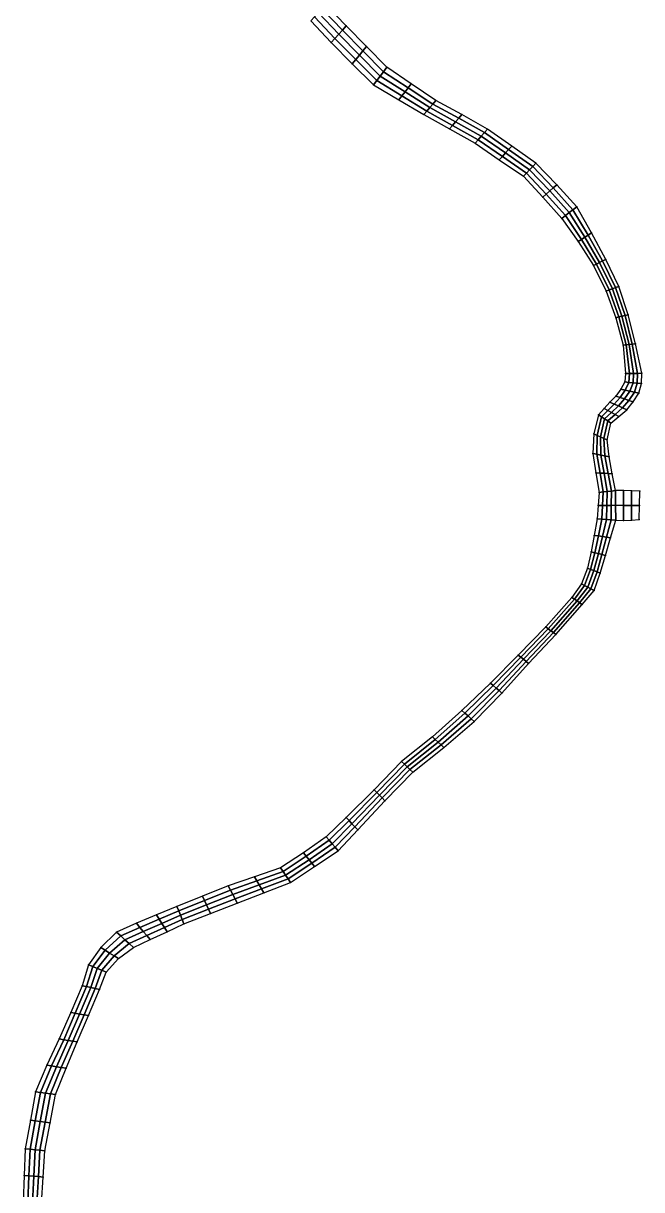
# Model space of a CAD drawing. Extents: x 380707 to 407438, y 6452841 to 6483357.
# Drawn here: x 405471 to 406490, y 6477642 to 6479563 of the extents above; entities that cross this region are included whole.
import ezdxf

# ---------------------------------------------------------------- set-up
doc = ezdxf.new("R2010")
doc.units = 0
for name, color, linetype in [('MESH_BOUND', 25, 'CONTINUOUS'), ('MESH_ELEMS', 18, 'CONTINUOUS'), ('MESH_NDSTRNGS', 17, 'CONTINUOUS'), ('MESH_NODES', 18, 'CONTINUOUS')]:
    doc.layers.add(name, color=color, linetype=linetype)

msp = doc.modelspace()

# ---------------------------------------------------------------- linework, layer by layer
at = {"layer": 'MESH_BOUND', "color": 25}
for points in [[(406002.77, 6479558.33, 1.081), (405969.443, 6479592.49, 0.534)], [(405944.133, 6479567.06, 1.004), (405977.754, 6479530.95, 0.797)], [(406036.26, 6479524.32, 1.366), (406002.77, 6479558.33, 1.081)], [(405977.754, 6479530.95, 0.797), (406012.587, 6479495.99, 0.831)], [(406069.771, 6479490.34, 1.136), (406036.26, 6479524.32, 1.366)], [(406012.587, 6479495.99, 0.831), (406047.578, 6479461.18, 0.877)], [(406109.949, 6479462.8, 1.789), (406069.771, 6479490.34, 1.136)], [(406150.214, 6479435.41, 1.553), (406109.949, 6479462.8, 1.789)], [(406047.578, 6479461.18, 0.877), (406089.187, 6479436.74, 0.816)], [(406089.187, 6479436.74, 0.816), (406130.796, 6479412.3, 1.175)], [(406193.095, 6479412.3, 0.69), (406150.214, 6479435.41, 1.553)], [(406130.796, 6479412.3, 1.175), (406172.923, 6479388.77, 1.462)], [(406235.58, 6479388.56, 0.957), (406193.095, 6479412.3, 0.69)], [(406172.923, 6479388.77, 1.462), (406215.03, 6479365.21, 1.45)], [(406275.357, 6479360.44, 0.562), (406235.58, 6479388.56, 0.957)], [(406215.03, 6479365.21, 1.45), (406254.857, 6479337.97, 1.44)], [(406315.134, 6479332.33, 0.956), (406275.357, 6479360.44, 0.562)], [(406254.857, 6479337.97, 1.44), (406294.684, 6479310.72, 0.876)], [(406349.611, 6479296.91, 0.594), (406315.134, 6479332.33, 0.956)], [(406294.684, 6479310.72, 0.876), (406326.709, 6479276.46, 1.769)], [(406382.528, 6479260.31, 0.741), (406349.611, 6479296.91, 0.594)], [(406326.709, 6479276.46, 1.769), (406357.836, 6479241.46, 1.938)], [(406407.094, 6479217.41, 0.638), (406382.528, 6479260.31, 0.741)], [(406357.836, 6479241.46, 1.938), (406385.117, 6479203.31, 1.45)], [(406430.348, 6479173.83, 0.577), (406407.094, 6479217.41, 0.638)], [(406385.117, 6479203.31, 1.45), (406410.014, 6479163.73, 0.605)], [(406410.014, 6479163.73, 0.605), (406430.822, 6479121.7, 1.008)], [(406451.791, 6479129.29, 1.949), (406430.348, 6479173.83, 0.577)], [(406430.822, 6479121.7, 1.008), (406447.261, 6479077.86, 0.952)], [(406467.054, 6479082.41, 1.913), (406451.791, 6479129.29, 1.949)], [(406479.286, 6479034.54, 1.478), (406467.054, 6479082.41, 1.913)], [(406447.261, 6479077.86, 0.952), (406458.863, 6479032.71, 1.292)], [(406458.863, 6479032.71, 1.292), (406463.079, 6478986, 0.903)], [(406489.6, 6478986.2, 1.384), (406479.286, 6479034.54, 1.478)], [(406463.079, 6478986, 0.903), (406461.8, 6478972.08, 0.609)], [(406489.284, 6478969.18, 1.765), (406489.6, 6478986.2, 1.384)], [(406461.8, 6478972.08, 0.609), (406455.059, 6478960.09, 0.781)], [(406485.123, 6478953.36, 1.168), (406489.284, 6478969.18, 1.765)], [(406446.925, 6478948.75, 0.69), (406437.383, 6478938.54, 0.733)], [(406455.059, 6478960.09, 0.781), (406446.925, 6478948.75, 0.69)], [(406475.645, 6478939.22, 1.355), (406485.123, 6478953.36, 1.168)], [(406427.841, 6478928.32, 0.349), (406418.3, 6478918.1, 0.404)], [(406437.383, 6478938.54, 0.733), (406427.841, 6478928.32, 0.349)], [(406451.882, 6478915.23, 1.989), (406464.872, 6478926.24, 1.728)], [(406464.872, 6478926.24, 1.728), (406475.645, 6478939.22, 1.355)], [(406418.3, 6478918.1, 0.404), (406410.954, 6478886.31, 0.207)], [(406438.891, 6478904.23, 2.268), (406451.882, 6478915.23, 1.989)], [(406410.954, 6478886.31, 0.207), (406408.934, 6478854.35, 0.945)], [(406432.973, 6478876.53, 1.159), (406438.891, 6478904.23, 2.268)], [(406435.828, 6478848.74, 0.983), (406432.973, 6478876.53, 1.159)], [(406408.934, 6478854.35, 0.945), (406414.24, 6478822.15, 1.379)], [(406441.131, 6478820.91, 1.286), (406435.828, 6478848.74, 0.983)], [(406414.24, 6478822.15, 1.379), (406419.546, 6478789.96, 0.776)], [(406446.434, 6478793.09, 1.432), (406441.131, 6478820.91, 1.286)], [(406419.546, 6478789.96, 0.776), (406418.004, 6478768.23, 1.044)], [(406459.736, 6478793.26, 2.396), (406446.434, 6478793.09, 1.432)], [(406473.021, 6478792.7, 2.505), (406459.736, 6478793.26, 2.396)], [(406486.3, 6478791.9, 2.616), (406473.021, 6478792.7, 2.505)], [(406485.95, 6478768.6, 2.902), (406486.3, 6478791.9, 2.616)], [(406418.004, 6478768.23, 1.044), (406416.463, 6478746.49, 1.079)], [(406485.6, 6478745.3, 2.413), (406485.95, 6478768.6, 2.902)], [(406416.463, 6478746.49, 1.079), (406411.442, 6478719.34, 0.761)], [(406438.45, 6478715.39, 1.959), (406446.8, 6478744.6, 1.258)], [(406446.8, 6478744.6, 1.258), (406459.741, 6478744.04, 2.511)], [(406459.741, 6478744.04, 2.511), (406472.672, 6478744.5, 2.475)], [(406472.672, 6478744.5, 2.475), (406485.6, 6478745.3, 2.413)], [(406411.442, 6478719.34, 0.761), (406406.423, 6478692.18, 1.104)], [(406430.101, 6478686.18, 1.507), (406438.45, 6478715.39, 1.959)], [(406406.423, 6478692.18, 1.104), (406400.192, 6478665.36, 0.743)], [(406421.373, 6478657.08, 1.612), (406430.101, 6478686.18, 1.507)], [(406400.192, 6478665.36, 0.743), (406390.173, 6478639.69, 0.836)], [(406411.323, 6478628.55, 1.761), (406421.373, 6478657.08, 1.612)], [(406390.173, 6478639.69, 0.836), (406374.235, 6478617.14, 1.121)], [(406374.235, 6478617.14, 1.121), (406331.439, 6478568.57, 0.381)], [(406391.786, 6478605.28, 1.71), (406411.323, 6478628.55, 1.761)], [(406348.34, 6478556.08, 0.992), (406391.786, 6478605.28, 1.71)], [(406331.439, 6478568.57, 0.381), (406286.027, 6478522.05, 0.479)], [(406303.351, 6478508.27, 1.899), (406348.34, 6478556.08, 0.992)], [(406286.027, 6478522.05, 0.479), (406240.299, 6478475.82, 0.624)], [(406259.36, 6478459.55, 1.278), (406303.351, 6478508.27, 1.899)], [(406240.299, 6478475.82, 0.624), (406193.151, 6478431.03, 0.537)], [(406213.69, 6478412.61, 1.633), (406259.36, 6478459.55, 1.278)], [(406193.151, 6478431.03, 0.537), (406144.707, 6478387.66, 0.478)], [(406163.631, 6478370.13, 2.026), (406213.69, 6478412.61, 1.633)], [(406144.707, 6478387.66, 0.478), (406093.921, 6478347.02, 0.345)], [(406112.299, 6478329.2, 1.527), (406163.631, 6478370.13, 2.026)], [(406093.921, 6478347.02, 0.345), (406048.738, 6478300.29, 0.515)], [(406066.43, 6478282.28, 1.982), (406112.299, 6478329.2, 1.527)], [(406048.738, 6478300.29, 0.515), (406002.626, 6478254.44, 1.752)], [(406021.576, 6478234.34, 2.255), (406066.43, 6478282.28, 1.982)], [(406002.626, 6478254.44, 1.752), (405969.846, 6478222.72, 1.12)], [(405989.499, 6478199.79, 2.106), (406021.576, 6478234.34, 2.255)], [(405969.846, 6478222.72, 1.12), (405932.542, 6478196.47, 0.868)], [(405932.542, 6478196.47, 0.868), (405894.599, 6478171.48, 0.454)], [(405950.231, 6478173.7, 1.56), (405989.499, 6478199.79, 2.106)], [(405851.309, 6478157.11, 1.044), (405808.19, 6478142.26, 0.38)], [(405894.599, 6478171.48, 0.454), (405851.309, 6478157.11, 1.044)], [(405910.963, 6478147.6, 1.834), (405950.231, 6478173.7, 1.56)], [(405808.19, 6478142.26, 0.38), (405765.958, 6478125.03, 0.41)], [(405867.146, 6478130.29, 2.32), (405910.963, 6478147.6, 1.834)], [(405765.958, 6478125.03, 0.41), (405723.728, 6478107.78, 0.38)], [(405823.172, 6478113.29, 2.617), (405867.146, 6478130.29, 2.32)], [(405723.728, 6478107.78, 0.38), (405690.311, 6478094.07, 0.252)], [(405779.183, 6478096.32, 2.543), (405823.172, 6478113.29, 2.617)], [(405656.896, 6478080.36, 0.231), (405624.073, 6478065.74, 0.818)], [(405690.311, 6478094.07, 0.252), (405656.896, 6478080.36, 0.231)], [(405707.423, 6478066.39, 2.695), (405735.195, 6478079.35, 2.641)], [(405735.195, 6478079.35, 2.641), (405779.183, 6478096.32, 2.543)], [(405624.073, 6478065.74, 0.818), (405598.114, 6478040.62, 0.632)], [(405679.65, 6478053.43, 2.828), (405707.423, 6478066.39, 2.695)], [(405598.114, 6478040.62, 0.632), (405577.75, 6478012.11, 0.894)], [(405651.875, 6478040.47, 2.801), (405679.65, 6478053.43, 2.828)], [(405607.289, 6478000.1, 2.352), (405627.534, 6478022.21, 2.589)], [(405627.534, 6478022.21, 2.589), (405651.875, 6478040.47, 2.801)], [(405577.75, 6478012.11, 0.894), (405567.497, 6477977.48, 1.383)], [(405596.271, 6477971.5, 2.42), (405607.289, 6478000.1, 2.352)], [(405567.497, 6477977.48, 1.383), (405548.668, 6477933.61, 1.143)], [(405577.907, 6477928.2, 1.809), (405596.271, 6477971.5, 2.42)], [(405548.668, 6477933.61, 1.143), (405529.612, 6477889.84, 0.542)], [(405559.544, 6477884.89, 2.217), (405577.907, 6477928.2, 1.809)], [(405529.612, 6477889.84, 0.542), (405509.226, 6477846.67, 0.557)], [(405541.115, 6477841.62, 2.749), (405559.544, 6477884.89, 2.217)], [(405509.226, 6477846.67, 0.557), (405490.634, 6477802.93, 0.547)], [(405523.368, 6477798.14, 2.321), (405541.115, 6477841.62, 2.749)], [(405490.634, 6477802.93, 0.547), (405482.247, 6477755.93, 0.338)], [(405514.638, 6477751.92, 2.663), (405523.368, 6477798.14, 2.321)], [(405482.247, 6477755.93, 0.338), (405473.862, 6477708.93, 0.679)], [(405505.905, 6477705.7, 1.998), (405514.638, 6477751.92, 2.663)], [(405473.862, 6477708.93, 0.679), (405472.218, 6477664.85, 0.608)], [(405503.106, 6477662.41, 1.919), (405505.905, 6477705.7, 1.998)], [(405472.218, 6477664.85, 0.608), (405470.573, 6477620.76, 0.78)], [(405500.307, 6477619.12, 1.784), (405503.106, 6477662.41, 1.919)]]:
    msp.add_polyline3d(points, dxfattribs=at)
at = {"layer": 'MESH_ELEMS', "color": 178}
for points in [[(405984.008, 6479537.79, 0.329), (405990.262, 6479544.64, 0.323), (405956.788, 6479579.77, 0.494), (405950.461, 6479573.42, 0.5)], [(405990.262, 6479544.64, 0.323), (405996.516, 6479551.48, 0.53), (405963.116, 6479586.13, 0.483), (405956.788, 6479579.77, 0.494)], [(405996.516, 6479551.48, 0.53), (406002.77, 6479558.33, 1.081), (405969.443, 6479592.49, 0.534), (405963.116, 6479586.13, 0.483)], [(405977.754, 6479530.95, 0.797), (405984.008, 6479537.79, 0.329), (405950.461, 6479573.42, 0.5), (405944.133, 6479567.06, 1.004)], [(406030.342, 6479517.24, 0.354), (406036.26, 6479524.32, 1.366), (406002.77, 6479558.33, 1.081), (405996.516, 6479551.48, 0.53)], [(406018.505, 6479503.07, 0.479), (406024.424, 6479510.15, 0.061), (405990.262, 6479544.64, 0.323), (405984.008, 6479537.79, 0.329)], [(406024.424, 6479510.15, 0.061), (406030.342, 6479517.24, 0.354), (405996.516, 6479551.48, 0.53), (405990.262, 6479544.64, 0.323)], [(406012.587, 6479495.99, 0.831), (406018.505, 6479503.07, 0.479), (405984.008, 6479537.79, 0.329), (405977.754, 6479530.95, 0.797)], [(406064.223, 6479483.05, 0.432), (406069.771, 6479490.34, 1.136), (406036.26, 6479524.32, 1.366), (406030.342, 6479517.24, 0.354)], [(406047.578, 6479461.18, 0.877), (406053.126, 6479468.47, 0.199), (406018.505, 6479503.07, 0.479), (406012.587, 6479495.99, 0.831)], [(406053.126, 6479468.47, 0.199), (406058.674, 6479475.76, 0.247), (406024.424, 6479510.15, 0.061), (406018.505, 6479503.07, 0.479)], [(406058.674, 6479475.76, 0.247), (406064.223, 6479483.05, 0.432), (406030.342, 6479517.24, 0.354), (406024.424, 6479510.15, 0.061)], [(406099.568, 6479449.77, 0.408), (406104.759, 6479456.29, 0.917), (406064.223, 6479483.05, 0.432), (406058.674, 6479475.76, 0.247)], [(406104.759, 6479456.29, 0.917), (406109.949, 6479462.8, 1.789), (406069.771, 6479490.34, 1.136), (406064.223, 6479483.05, 0.432)], [(406089.187, 6479436.74, 0.816), (406094.377, 6479443.26, 0.369), (406053.126, 6479468.47, 0.199), (406047.578, 6479461.18, 0.877)], [(406094.377, 6479443.26, 0.369), (406099.568, 6479449.77, 0.408), (406058.674, 6479475.76, 0.247), (406053.126, 6479468.47, 0.199)], [(406145.36, 6479429.63, 0.688), (406150.214, 6479435.41, 1.553), (406109.949, 6479462.8, 1.789), (406104.759, 6479456.29, 0.917)], [(406130.796, 6479412.3, 1.175), (406135.65, 6479418.08, 0.484), (406094.377, 6479443.26, 0.369), (406089.187, 6479436.74, 0.816)], [(406135.65, 6479418.08, 0.484), (406140.505, 6479423.85, 0.322), (406099.568, 6479449.77, 0.408), (406094.377, 6479443.26, 0.369)], [(406140.505, 6479423.85, 0.322), (406145.36, 6479429.63, 0.688), (406104.759, 6479456.29, 0.917), (406099.568, 6479449.77, 0.408)], [(406177.966, 6479394.65, 0.634), (406183.009, 6479400.54, 0.463), (406140.505, 6479423.85, 0.322), (406135.65, 6479418.08, 0.484)], [(406183.009, 6479400.54, 0.463), (406188.052, 6479406.42, 0.459), (406145.36, 6479429.63, 0.688), (406140.505, 6479423.85, 0.322)], [(406188.052, 6479406.42, 0.459), (406193.095, 6479412.3, 0.69), (406150.214, 6479435.41, 1.553), (406145.36, 6479429.63, 0.688)], [(406172.923, 6479388.77, 1.462), (406177.966, 6479394.65, 0.634), (406135.65, 6479418.08, 0.484), (406130.796, 6479412.3, 1.175)], [(406225.305, 6479376.89, 1.11), (406230.442, 6479382.72, 1.158), (406188.052, 6479406.42, 0.459), (406183.009, 6479400.54, 0.463)], [(406230.442, 6479382.72, 1.158), (406235.58, 6479388.56, 0.957), (406193.095, 6479412.3, 0.69), (406188.052, 6479406.42, 0.459)], [(406215.03, 6479365.21, 1.45), (406220.168, 6479371.05, 1.169), (406177.966, 6479394.65, 0.634), (406172.923, 6479388.77, 1.462)], [(406220.168, 6479371.05, 1.169), (406225.305, 6479376.89, 1.11), (406183.009, 6479400.54, 0.463), (406177.966, 6479394.65, 0.634)], [(406270.232, 6479354.82, 0.476), (406275.357, 6479360.44, 0.562), (406235.58, 6479388.56, 0.957), (406230.442, 6479382.72, 1.158)], [(406254.857, 6479337.97, 1.44), (406259.982, 6479343.59, 0.694), (406220.168, 6479371.05, 1.169), (406215.03, 6479365.21, 1.45)], [(406259.982, 6479343.59, 0.694), (406265.107, 6479349.21, 0.54), (406225.305, 6479376.89, 1.11), (406220.168, 6479371.05, 1.169)], [(406265.107, 6479349.21, 0.54), (406270.232, 6479354.82, 0.476), (406230.442, 6479382.72, 1.158), (406225.305, 6479376.89, 1.11)], [(406299.797, 6479316.12, 0.671), (406304.909, 6479321.53, 0.372), (406265.107, 6479349.21, 0.54), (406259.982, 6479343.59, 0.694)], [(406304.909, 6479321.53, 0.372), (406310.022, 6479326.93, 0.611), (406270.232, 6479354.82, 0.476), (406265.107, 6479349.21, 0.54)], [(406310.022, 6479326.93, 0.611), (406315.134, 6479332.33, 0.956), (406275.357, 6479360.44, 0.562), (406270.232, 6479354.82, 0.476)], [(406294.684, 6479310.72, 0.876), (406299.797, 6479316.12, 0.671), (406259.982, 6479343.59, 0.694), (406254.857, 6479337.97, 1.44)], [(406343.885, 6479291.8, 0.277), (406349.611, 6479296.91, 0.594), (406315.134, 6479332.33, 0.956), (406310.022, 6479326.93, 0.611)], [(406326.709, 6479276.46, 1.769), (406332.434, 6479281.57, 0.531), (406299.797, 6479316.12, 0.671), (406294.684, 6479310.72, 0.876)], [(406332.434, 6479281.57, 0.531), (406338.16, 6479286.68, 0.445), (406304.909, 6479321.53, 0.372), (406299.797, 6479316.12, 0.671)], [(406338.16, 6479286.68, 0.445), (406343.885, 6479291.8, 0.277), (406310.022, 6479326.93, 0.611), (406304.909, 6479321.53, 0.372)], [(406370.182, 6479250.88, 0.63), (406376.355, 6479255.6, 0.603), (406343.885, 6479291.8, 0.277), (406338.16, 6479286.68, 0.445)], [(406376.355, 6479255.6, 0.603), (406382.528, 6479260.31, 0.741), (406349.611, 6479296.91, 0.594), (406343.885, 6479291.8, 0.277)], [(406357.836, 6479241.46, 1.938), (406364.009, 6479246.17, 0.85), (406332.434, 6479281.57, 0.531), (406326.709, 6479276.46, 1.769)], [(406364.009, 6479246.17, 0.85), (406370.182, 6479250.88, 0.63), (406338.16, 6479286.68, 0.445), (406332.434, 6479281.57, 0.531)], [(406390.611, 6479206.84, 0.583), (406396.105, 6479210.36, 0.368), (406370.182, 6479250.88, 0.63), (406364.009, 6479246.17, 0.85)], [(406396.105, 6479210.36, 0.368), (406401.6, 6479213.89, 0.482), (406376.355, 6479255.6, 0.603), (406370.182, 6479250.88, 0.63)], [(406401.6, 6479213.89, 0.482), (406407.094, 6479217.41, 0.638), (406382.528, 6479260.31, 0.741), (406376.355, 6479255.6, 0.603)], [(406385.117, 6479203.31, 1.45), (406390.611, 6479206.84, 0.583), (406364.009, 6479246.17, 0.85), (406357.836, 6479241.46, 1.938)], [(406420.181, 6479168.78, 0.4), (406425.265, 6479171.31, 0.478), (406401.6, 6479213.89, 0.482), (406396.105, 6479210.36, 0.368)], [(406425.265, 6479171.31, 0.478), (406430.348, 6479173.83, 0.577), (406407.094, 6479217.41, 0.638), (406401.6, 6479213.89, 0.482)], [(406410.014, 6479163.73, 0.605), (406415.097, 6479166.26, 0.403), (406390.611, 6479206.84, 0.583), (406385.117, 6479203.31, 1.45)], [(406415.097, 6479166.26, 0.403), (406420.181, 6479168.78, 0.4), (406396.105, 6479210.36, 0.368), (406390.611, 6479206.84, 0.583)], [(406430.822, 6479121.7, 1.008), (406436.064, 6479123.6, 1.238), (406415.097, 6479166.26, 0.403), (406410.014, 6479163.73, 0.605)], [(406436.064, 6479123.6, 1.238), (406441.307, 6479125.5, 1.466), (406420.181, 6479168.78, 0.4), (406415.097, 6479166.26, 0.403)], [(406441.307, 6479125.5, 1.466), (406446.549, 6479127.39, 1.28), (406425.265, 6479171.31, 0.478), (406420.181, 6479168.78, 0.4)], [(406446.549, 6479127.39, 1.28), (406451.791, 6479129.29, 1.949), (406430.348, 6479173.83, 0.577), (406425.265, 6479171.31, 0.478)], [(406447.261, 6479077.86, 0.952), (406452.209, 6479079, 0.83), (406436.064, 6479123.6, 1.238), (406430.822, 6479121.7, 1.008)], [(406452.209, 6479079, 0.83), (406457.158, 6479080.14, 0.822), (406441.307, 6479125.5, 1.466), (406436.064, 6479123.6, 1.238)], [(406457.158, 6479080.14, 0.822), (406462.106, 6479081.27, 0.885), (406446.549, 6479127.39, 1.28), (406441.307, 6479125.5, 1.466)], [(406462.106, 6479081.27, 0.885), (406467.054, 6479082.41, 1.913), (406451.791, 6479129.29, 1.949), (406446.549, 6479127.39, 1.28)], [(406458.863, 6479032.71, 1.292), (406463.969, 6479033.17, 0.681), (406452.209, 6479079, 0.83), (406447.261, 6479077.86, 0.952)], [(406463.969, 6479033.17, 0.681), (406469.074, 6479033.63, 0.746), (406457.158, 6479080.14, 0.822), (406452.209, 6479079, 0.83)], [(406469.074, 6479033.63, 0.746), (406474.18, 6479034.08, 1.124), (406462.106, 6479081.27, 0.885), (406457.158, 6479080.14, 0.822)], [(406474.18, 6479034.08, 1.124), (406479.286, 6479034.54, 1.478), (406467.054, 6479082.41, 1.913), (406462.106, 6479081.27, 0.885)], [(406463.079, 6478986, 0.903), (406469.709, 6478986.05, 0.577), (406463.969, 6479033.17, 0.681), (406458.863, 6479032.71, 1.292)], [(406469.709, 6478986.05, 0.577), (406476.34, 6478986.1, 0.501), (406469.074, 6479033.63, 0.746), (406463.969, 6479033.17, 0.681)], [(406476.34, 6478986.1, 0.501), (406482.97, 6478986.15, 0.715), (406474.18, 6479034.08, 1.124), (406469.074, 6479033.63, 0.746)], [(406482.97, 6478986.15, 0.715), (406489.6, 6478986.2, 1.384), (406479.286, 6479034.54, 1.478), (406474.18, 6479034.08, 1.124)], [(406461.8, 6478972.08, 0.609), (406468.671, 6478971.35, 0.516), (406469.709, 6478986.05, 0.577), (406463.079, 6478986, 0.903)], [(406468.671, 6478971.35, 0.516), (406475.542, 6478970.63, 0.352), (406476.34, 6478986.1, 0.501), (406469.709, 6478986.05, 0.577)], [(406475.542, 6478970.63, 0.352), (406482.413, 6478969.9, 0.399), (406482.97, 6478986.15, 0.715), (406476.34, 6478986.1, 0.501)], [(406482.413, 6478969.9, 0.399), (406489.284, 6478969.18, 1.765), (406489.6, 6478986.2, 1.384), (406482.97, 6478986.15, 0.715)], [(406455.059, 6478960.09, 0.781), (406462.575, 6478958.41, 0.269), (406468.671, 6478971.35, 0.516), (406461.8, 6478972.08, 0.609)], [(406462.575, 6478958.41, 0.269), (406470.091, 6478956.73, 0.227), (406475.542, 6478970.63, 0.352), (406468.671, 6478971.35, 0.516)], [(406470.091, 6478956.73, 0.227), (406477.607, 6478955.05, 0.663), (406482.413, 6478969.9, 0.399), (406475.542, 6478970.63, 0.352)], [(406477.607, 6478955.05, 0.663), (406485.123, 6478953.36, 1.168), (406489.284, 6478969.18, 1.765), (406482.413, 6478969.9, 0.399)], [(406437.383, 6478938.54, 0.733), (406444.255, 6478935.46, 0.565), (406454.105, 6478946.37, 0.181), (406446.925, 6478948.75, 0.69)], [(406444.255, 6478935.46, 0.565), (406451.128, 6478932.39, 0.856), (406461.285, 6478943.99, 0.036), (406454.105, 6478946.37, 0.181)], [(406446.925, 6478948.75, 0.69), (406454.105, 6478946.37, 0.181), (406462.575, 6478958.41, 0.269), (406455.059, 6478960.09, 0.781)], [(406451.128, 6478932.39, 0.856), (406458, 6478929.31, 0.637), (406468.465, 6478941.61, 0.321), (406461.285, 6478943.99, 0.036)], [(406454.105, 6478946.37, 0.181), (406461.285, 6478943.99, 0.036), (406470.091, 6478956.73, 0.227), (406462.575, 6478958.41, 0.269)], [(406461.285, 6478943.99, 0.036), (406468.465, 6478941.61, 0.321), (406477.607, 6478955.05, 0.663), (406470.091, 6478956.73, 0.227)], [(406468.465, 6478941.61, 0.321), (406475.645, 6478939.22, 1.355), (406485.123, 6478953.36, 1.168), (406477.607, 6478955.05, 0.663)], [(406418.3, 6478918.1, 0.404), (406423.448, 6478914.63, 0.319), (406433.852, 6478925.05, 0.397), (406427.841, 6478928.32, 0.349)], [(406423.448, 6478914.63, 0.319), (406428.596, 6478911.17, 0.504), (406439.862, 6478921.78, 1.06), (406433.852, 6478925.05, 0.397)], [(406427.841, 6478928.32, 0.349), (406433.852, 6478925.05, 0.397), (406444.255, 6478935.46, 0.565), (406437.383, 6478938.54, 0.733)], [(406433.852, 6478925.05, 0.397), (406439.862, 6478921.78, 1.06), (406451.128, 6478932.39, 0.856), (406444.255, 6478935.46, 0.565)], [(406439.862, 6478921.78, 1.06), (406445.872, 6478918.5, 1.931), (406458, 6478929.31, 0.637), (406451.128, 6478932.39, 0.856)], [(406445.872, 6478918.5, 1.931), (406451.882, 6478915.23, 1.989), (406464.872, 6478926.24, 1.728), (406458, 6478929.31, 0.637)], [(406458, 6478929.31, 0.637), (406464.872, 6478926.24, 1.728), (406475.645, 6478939.22, 1.355), (406468.465, 6478941.61, 0.321)], [(406410.954, 6478886.31, 0.207), (406416.459, 6478883.86, 0.213), (406423.448, 6478914.63, 0.319), (406418.3, 6478918.1, 0.404)], [(406416.459, 6478883.86, 0.213), (406421.963, 6478881.42, 0.332), (406428.596, 6478911.17, 0.504), (406423.448, 6478914.63, 0.319)], [(406421.963, 6478881.42, 0.332), (406427.468, 6478878.98, 0.727), (406433.743, 6478907.7, 1.144), (406428.596, 6478911.17, 0.504)], [(406427.468, 6478878.98, 0.727), (406432.973, 6478876.53, 1.159), (406438.891, 6478904.23, 2.268), (406433.743, 6478907.7, 1.144)], [(406428.596, 6478911.17, 0.504), (406433.743, 6478907.7, 1.144), (406445.872, 6478918.5, 1.931), (406439.862, 6478921.78, 1.06)], [(406433.743, 6478907.7, 1.144), (406438.891, 6478904.23, 2.268), (406451.882, 6478915.23, 1.989), (406445.872, 6478918.5, 1.931)], [(406408.934, 6478854.35, 0.945), (406415.657, 6478852.95, 0.65), (406416.459, 6478883.86, 0.213), (406410.954, 6478886.31, 0.207)], [(406415.657, 6478852.95, 0.65), (406422.381, 6478851.54, 0.151), (406421.963, 6478881.42, 0.332), (406416.459, 6478883.86, 0.213)], [(406422.381, 6478851.54, 0.151), (406429.105, 6478850.14, 0.359), (406427.468, 6478878.98, 0.727), (406421.963, 6478881.42, 0.332)], [(406429.105, 6478850.14, 0.359), (406435.828, 6478848.74, 0.983), (406432.973, 6478876.53, 1.159), (406427.468, 6478878.98, 0.727)], [(406414.24, 6478822.15, 1.379), (406420.963, 6478821.84, 0.893), (406415.657, 6478852.95, 0.65), (406408.934, 6478854.35, 0.945)], [(406420.963, 6478821.84, 0.893), (406427.685, 6478821.53, 0.862), (406422.381, 6478851.54, 0.151), (406415.657, 6478852.95, 0.65)], [(406427.685, 6478821.53, 0.862), (406434.408, 6478821.22, 0.9), (406429.105, 6478850.14, 0.359), (406422.381, 6478851.54, 0.151)], [(406434.408, 6478821.22, 0.9), (406441.131, 6478820.91, 1.286), (406435.828, 6478848.74, 0.983), (406429.105, 6478850.14, 0.359)], [(406419.546, 6478789.96, 0.776), (406426.268, 6478790.74, 0.399), (406420.963, 6478821.84, 0.893), (406414.24, 6478822.15, 1.379)], [(406426.268, 6478790.74, 0.399), (406432.99, 6478791.53, 0.353), (406427.685, 6478821.53, 0.862), (406420.963, 6478821.84, 0.893)], [(406432.99, 6478791.53, 0.353), (406439.712, 6478792.31, 0.566), (406434.408, 6478821.22, 0.9), (406427.685, 6478821.53, 0.862)], [(406439.712, 6478792.31, 0.566), (406446.434, 6478793.09, 1.432), (406441.131, 6478820.91, 1.286), (406434.408, 6478821.22, 0.9)], [(406418.004, 6478768.23, 1.044), (406425.158, 6478768.38, 0.514), (406426.268, 6478790.74, 0.399), (406419.546, 6478789.96, 0.776)], [(406425.158, 6478768.38, 0.514), (406432.311, 6478768.54, 0.634), (406432.99, 6478791.53, 0.353), (406426.268, 6478790.74, 0.399)], [(406432.311, 6478768.54, 0.634), (406439.464, 6478768.69, 1.015), (406439.712, 6478792.31, 0.566), (406432.99, 6478791.53, 0.353)], [(406439.464, 6478768.69, 1.015), (406446.617, 6478768.84, 1.928), (406446.434, 6478793.09, 1.432), (406439.712, 6478792.31, 0.566)], [(406446.617, 6478768.84, 1.928), (406459.738, 6478768.65, 2.841), (406459.736, 6478793.26, 2.396), (406446.434, 6478793.09, 1.432)], [(406459.736, 6478793.26, 2.396), (406459.738, 6478768.65, 2.841), (406472.846, 6478768.6, 2.982), (406473.021, 6478792.7, 2.505)], [(406485.95, 6478768.6, 2.902), (406486.3, 6478791.9, 2.616), (406473.021, 6478792.7, 2.505), (406472.846, 6478768.6, 2.982)], [(406416.463, 6478746.49, 1.079), (406424.047, 6478746.02, 0.5), (406425.158, 6478768.38, 0.514), (406418.004, 6478768.23, 1.044)], [(406424.047, 6478746.02, 0.5), (406431.632, 6478745.54, 0.683), (406432.311, 6478768.54, 0.634), (406425.158, 6478768.38, 0.514)], [(406431.632, 6478745.54, 0.683), (406439.216, 6478745.07, 0.623), (406439.464, 6478768.69, 1.015), (406432.311, 6478768.54, 0.634)], [(406439.216, 6478745.07, 0.623), (406446.8, 6478744.6, 1.258), (406446.617, 6478768.84, 1.928), (406439.464, 6478768.69, 1.015)], [(406446.617, 6478768.84, 1.928), (406446.8, 6478744.6, 1.258), (406459.741, 6478744.04, 2.511), (406459.738, 6478768.65, 2.841)], [(406459.738, 6478768.65, 2.841), (406459.741, 6478744.04, 2.511), (406472.672, 6478744.5, 2.475), (406472.846, 6478768.6, 2.982)], [(406472.672, 6478744.5, 2.475), (406485.6, 6478745.3, 2.413), (406485.95, 6478768.6, 2.902), (406472.846, 6478768.6, 2.982)], [(406411.442, 6478719.34, 0.761), (406418.194, 6478718.35, 0.787), (406424.047, 6478746.02, 0.5), (406416.463, 6478746.49, 1.079)], [(406418.194, 6478718.35, 0.787), (406424.946, 6478717.36, 0.807), (406431.632, 6478745.54, 0.683), (406424.047, 6478746.02, 0.5)], [(406424.946, 6478717.36, 0.807), (406431.698, 6478716.38, 0.9), (406439.216, 6478745.07, 0.623), (406431.632, 6478745.54, 0.683)], [(406431.698, 6478716.38, 0.9), (406438.45, 6478715.39, 1.959), (406446.8, 6478744.6, 1.258), (406439.216, 6478745.07, 0.623)], [(406406.423, 6478692.18, 1.104), (406412.342, 6478690.68, 0.648), (406418.194, 6478718.35, 0.787), (406411.442, 6478719.34, 0.761)], [(406412.342, 6478690.68, 0.648), (406418.262, 6478689.18, 0.572), (406424.946, 6478717.36, 0.807), (406418.194, 6478718.35, 0.787)], [(406418.262, 6478689.18, 0.572), (406424.181, 6478687.68, 0.854), (406431.698, 6478716.38, 0.9), (406424.946, 6478717.36, 0.807)], [(406424.181, 6478687.68, 0.854), (406430.101, 6478686.18, 1.507), (406438.45, 6478715.39, 1.959), (406431.698, 6478716.38, 0.9)], [(406400.192, 6478665.36, 0.743), (406405.487, 6478663.29, 0.334), (406412.342, 6478690.68, 0.648), (406406.423, 6478692.18, 1.104)], [(406405.487, 6478663.29, 0.334), (406410.783, 6478661.22, 0.265), (406418.262, 6478689.18, 0.572), (406412.342, 6478690.68, 0.648)], [(406410.783, 6478661.22, 0.265), (406416.078, 6478659.15, 0.98), (406424.181, 6478687.68, 0.854), (406418.262, 6478689.18, 0.572)], [(406416.078, 6478659.15, 0.98), (406421.373, 6478657.08, 1.612), (406430.101, 6478686.18, 1.507), (406424.181, 6478687.68, 0.854)], [(406390.173, 6478639.69, 0.836), (406395.46, 6478636.9, 0.514), (406405.487, 6478663.29, 0.334), (406400.192, 6478665.36, 0.743)], [(406395.46, 6478636.9, 0.514), (406400.748, 6478634.12, 0.452), (406410.783, 6478661.22, 0.265), (406405.487, 6478663.29, 0.334)], [(406400.748, 6478634.12, 0.452), (406406.035, 6478631.33, 0.98), (406416.078, 6478659.15, 0.98), (406410.783, 6478661.22, 0.265)], [(406406.035, 6478631.33, 0.98), (406411.323, 6478628.55, 1.761), (406421.373, 6478657.08, 1.612), (406416.078, 6478659.15, 0.98)], [(406374.235, 6478617.14, 1.121), (406378.623, 6478614.17, 0.653), (406395.46, 6478636.9, 0.514), (406390.173, 6478639.69, 0.836)], [(406378.623, 6478614.17, 0.653), (406383.01, 6478611.21, 0.67), (406400.748, 6478634.12, 0.452), (406395.46, 6478636.9, 0.514)], [(406331.439, 6478568.57, 0.381), (406335.664, 6478565.45, 0.417), (406378.623, 6478614.17, 0.653), (406374.235, 6478617.14, 1.121)], [(406383.01, 6478611.21, 0.67), (406387.398, 6478608.25, 1.213), (406406.035, 6478631.33, 0.98), (406400.748, 6478634.12, 0.452)], [(406387.398, 6478608.25, 1.213), (406391.786, 6478605.28, 1.71), (406411.323, 6478628.55, 1.761), (406406.035, 6478631.33, 0.98)], [(406335.664, 6478565.45, 0.417), (406339.89, 6478562.33, 0.515), (406383.01, 6478611.21, 0.67), (406378.623, 6478614.17, 0.653)], [(406339.89, 6478562.33, 0.515), (406344.115, 6478559.2, 0.728), (406387.398, 6478608.25, 1.213), (406383.01, 6478611.21, 0.67)], [(406344.115, 6478559.2, 0.728), (406348.34, 6478556.08, 0.992), (406391.786, 6478605.28, 1.71), (406387.398, 6478608.25, 1.213)], [(406286.027, 6478522.05, 0.479), (406290.358, 6478518.6, 0.674), (406335.664, 6478565.45, 0.417), (406331.439, 6478568.57, 0.381)], [(406290.358, 6478518.6, 0.674), (406294.689, 6478515.16, 0.7), (406339.89, 6478562.33, 0.515), (406335.664, 6478565.45, 0.417)], [(406294.689, 6478515.16, 0.7), (406299.02, 6478511.71, 0.869), (406344.115, 6478559.2, 0.728), (406339.89, 6478562.33, 0.515)], [(406299.02, 6478511.71, 0.869), (406303.351, 6478508.27, 1.899), (406348.34, 6478556.08, 0.992), (406344.115, 6478559.2, 0.728)], [(406240.299, 6478475.82, 0.624), (406245.064, 6478471.75, 0.398), (406290.358, 6478518.6, 0.674), (406286.027, 6478522.05, 0.479)], [(406245.064, 6478471.75, 0.398), (406249.83, 6478467.68, 0.448), (406294.689, 6478515.16, 0.7), (406290.358, 6478518.6, 0.674)], [(406249.83, 6478467.68, 0.448), (406254.595, 6478463.61, 0.674), (406299.02, 6478511.71, 0.869), (406294.689, 6478515.16, 0.7)], [(406254.595, 6478463.61, 0.674), (406259.36, 6478459.55, 1.278), (406303.351, 6478508.27, 1.899), (406299.02, 6478511.71, 0.869)], [(406193.151, 6478431.03, 0.537), (406198.286, 6478426.42, 0.649), (406245.064, 6478471.75, 0.398), (406240.299, 6478475.82, 0.624)], [(406198.286, 6478426.42, 0.649), (406203.42, 6478421.82, 0.806), (406249.83, 6478467.68, 0.448), (406245.064, 6478471.75, 0.398)], [(406203.42, 6478421.82, 0.806), (406208.555, 6478417.22, 1.244), (406254.595, 6478463.61, 0.674), (406249.83, 6478467.68, 0.448)], [(406208.555, 6478417.22, 1.244), (406213.69, 6478412.61, 1.633), (406259.36, 6478459.55, 1.278), (406254.595, 6478463.61, 0.674)], [(406144.707, 6478387.66, 0.478), (406149.438, 6478383.27, 0.65), (406198.286, 6478426.42, 0.649), (406193.151, 6478431.03, 0.537)], [(406149.438, 6478383.27, 0.65), (406154.169, 6478378.89, 0.837), (406203.42, 6478421.82, 0.806), (406198.286, 6478426.42, 0.649)], [(406154.169, 6478378.89, 0.837), (406158.9, 6478374.51, 1.141), (406208.555, 6478417.22, 1.244), (406203.42, 6478421.82, 0.806)], [(406158.9, 6478374.51, 1.141), (406163.631, 6478370.13, 2.026), (406213.69, 6478412.61, 1.633), (406208.555, 6478417.22, 1.244)], [(406093.921, 6478347.02, 0.345), (406098.516, 6478342.57, 0.096), (406149.438, 6478383.27, 0.65), (406144.707, 6478387.66, 0.478)], [(406098.516, 6478342.57, 0.096), (406103.11, 6478338.11, 0.314), (406154.169, 6478378.89, 0.837), (406149.438, 6478383.27, 0.65)], [(406103.11, 6478338.11, 0.314), (406107.705, 6478333.65, 0.781), (406158.9, 6478374.51, 1.141), (406154.169, 6478378.89, 0.837)], [(406107.705, 6478333.65, 0.781), (406112.299, 6478329.2, 1.527), (406163.631, 6478370.13, 2.026), (406158.9, 6478374.51, 1.141)], [(406048.738, 6478300.29, 0.515), (406053.161, 6478295.79, 0.541), (406098.516, 6478342.57, 0.096), (406093.921, 6478347.02, 0.345)], [(406053.161, 6478295.79, 0.541), (406057.584, 6478291.29, 0.692), (406103.11, 6478338.11, 0.314), (406098.516, 6478342.57, 0.096)], [(406057.584, 6478291.29, 0.692), (406062.007, 6478286.78, 1.05), (406107.705, 6478333.65, 0.781), (406103.11, 6478338.11, 0.314)], [(406062.007, 6478286.78, 1.05), (406066.43, 6478282.28, 1.982), (406112.299, 6478329.2, 1.527), (406107.705, 6478333.65, 0.781)], [(406002.626, 6478254.44, 1.752), (406007.363, 6478249.42, 1.282), (406053.161, 6478295.79, 0.541), (406048.738, 6478300.29, 0.515)], [(406007.363, 6478249.42, 1.282), (406012.101, 6478244.39, 0.805), (406057.584, 6478291.29, 0.692), (406053.161, 6478295.79, 0.541)], [(406012.101, 6478244.39, 0.805), (406016.839, 6478239.37, 1.348), (406062.007, 6478286.78, 1.05), (406057.584, 6478291.29, 0.692)], [(406016.839, 6478239.37, 1.348), (406021.576, 6478234.34, 2.255), (406066.43, 6478282.28, 1.982), (406062.007, 6478286.78, 1.05)], [(405969.846, 6478222.72, 1.12), (405974.759, 6478216.99, 0.884), (406007.363, 6478249.42, 1.282), (406002.626, 6478254.44, 1.752)], [(405974.759, 6478216.99, 0.884), (405979.672, 6478211.26, 0.772), (406012.101, 6478244.39, 0.805), (406007.363, 6478249.42, 1.282)], [(405979.672, 6478211.26, 0.772), (405984.586, 6478205.53, 1.148), (406016.839, 6478239.37, 1.348), (406012.101, 6478244.39, 0.805)], [(405984.586, 6478205.53, 1.148), (405989.499, 6478199.79, 2.106), (406021.576, 6478234.34, 2.255), (406016.839, 6478239.37, 1.348)], [(405932.542, 6478196.47, 0.868), (405936.964, 6478190.78, 0.435), (405974.759, 6478216.99, 0.884), (405969.846, 6478222.72, 1.12)], [(405936.964, 6478190.78, 0.435), (405941.387, 6478185.09, 0.486), (405979.672, 6478211.26, 0.772), (405974.759, 6478216.99, 0.884)], [(405894.599, 6478171.48, 0.454), (405898.69, 6478165.51, 0.442), (405936.964, 6478190.78, 0.435), (405932.542, 6478196.47, 0.868)], [(405941.387, 6478185.09, 0.486), (405945.809, 6478179.39, 0.933), (405984.586, 6478205.53, 1.148), (405979.672, 6478211.26, 0.772)], [(405945.809, 6478179.39, 0.933), (405950.231, 6478173.7, 1.56), (405989.499, 6478199.79, 2.106), (405984.586, 6478205.53, 1.148)], [(405898.69, 6478165.51, 0.442), (405902.781, 6478159.54, 0.885), (405941.387, 6478185.09, 0.486), (405936.964, 6478190.78, 0.435)], [(405902.781, 6478159.54, 0.885), (405906.872, 6478153.57, 1.795), (405945.809, 6478179.39, 0.933), (405941.387, 6478185.09, 0.486)], [(405906.872, 6478153.57, 1.795), (405910.963, 6478147.6, 1.834), (405950.231, 6478173.7, 1.56), (405945.809, 6478179.39, 0.933)], [(405808.19, 6478142.26, 0.38), (405811.936, 6478135.02, 0.235), (405855.268, 6478150.4, 0.8), (405851.309, 6478157.11, 1.044)], [(405851.309, 6478157.11, 1.044), (405855.268, 6478150.4, 0.8), (405898.69, 6478165.51, 0.442), (405894.599, 6478171.48, 0.454)], [(405855.268, 6478150.4, 0.8), (405859.227, 6478143.7, 0.798), (405902.781, 6478159.54, 0.885), (405898.69, 6478165.51, 0.442)], [(405859.227, 6478143.7, 0.798), (405863.187, 6478137, 1.743), (405906.872, 6478153.57, 1.795), (405902.781, 6478159.54, 0.885)], [(405765.958, 6478125.03, 0.41), (405769.264, 6478117.85, 0.286), (405811.936, 6478135.02, 0.235), (405808.19, 6478142.26, 0.38)], [(405811.936, 6478135.02, 0.235), (405815.681, 6478127.78, 0.539), (405859.227, 6478143.7, 0.798), (405855.268, 6478150.4, 0.8)], [(405815.681, 6478127.78, 0.539), (405819.427, 6478120.53, 1.302), (405863.187, 6478137, 1.743), (405859.227, 6478143.7, 0.798)], [(405819.427, 6478120.53, 1.302), (405823.172, 6478113.29, 2.617), (405867.146, 6478130.29, 2.32), (405863.187, 6478137, 1.743)], [(405863.187, 6478137, 1.743), (405867.146, 6478130.29, 2.32), (405910.963, 6478147.6, 1.834), (405906.872, 6478153.57, 1.795)], [(405723.728, 6478107.78, 0.38), (405726.595, 6478100.67, 0.169), (405769.264, 6478117.85, 0.286), (405765.958, 6478125.03, 0.41)], [(405726.595, 6478100.67, 0.169), (405729.461, 6478093.56, 0.172), (405772.571, 6478110.67, 0.382), (405769.264, 6478117.85, 0.286)], [(405769.264, 6478117.85, 0.286), (405772.571, 6478110.67, 0.382), (405815.681, 6478127.78, 0.539), (405811.936, 6478135.02, 0.235)], [(405772.571, 6478110.67, 0.382), (405775.877, 6478103.5, 1.138), (405819.427, 6478120.53, 1.302), (405815.681, 6478127.78, 0.539)], [(405775.877, 6478103.5, 1.138), (405779.183, 6478096.32, 2.543), (405823.172, 6478113.29, 2.617), (405819.427, 6478120.53, 1.302)], [(405690.311, 6478094.07, 0.252), (405694.589, 6478087.15, 0.183), (405726.595, 6478100.67, 0.169), (405723.728, 6478107.78, 0.38)], [(405694.589, 6478087.15, 0.183), (405698.867, 6478080.23, 0.465), (405729.461, 6478093.56, 0.172), (405726.595, 6478100.67, 0.169)], [(405729.461, 6478093.56, 0.172), (405732.328, 6478086.46, 1.006), (405775.877, 6478103.5, 1.138), (405772.571, 6478110.67, 0.382)], [(405732.328, 6478086.46, 1.006), (405735.195, 6478079.35, 2.641), (405779.183, 6478096.32, 2.543), (405775.877, 6478103.5, 1.138)], [(405624.073, 6478065.74, 0.818), (405631.024, 6478059.42, 0.179), (405662.584, 6478073.62, 0.158), (405656.896, 6478080.36, 0.231)], [(405656.896, 6478080.36, 0.231), (405662.584, 6478073.62, 0.158), (405694.589, 6478087.15, 0.183), (405690.311, 6478094.07, 0.252)], [(405662.584, 6478073.62, 0.158), (405668.273, 6478066.89, 0.212), (405698.867, 6478080.23, 0.465), (405694.589, 6478087.15, 0.183)], [(405668.273, 6478066.89, 0.212), (405673.961, 6478060.16, 1.523), (405703.145, 6478073.31, 1.674), (405698.867, 6478080.23, 0.465)], [(405698.867, 6478080.23, 0.465), (405703.145, 6478073.31, 1.674), (405732.328, 6478086.46, 1.006), (405729.461, 6478093.56, 0.172)], [(405703.145, 6478073.31, 1.674), (405707.423, 6478066.39, 2.695), (405735.195, 6478079.35, 2.641), (405732.328, 6478086.46, 1.006)], [(405598.114, 6478040.62, 0.632), (405605.469, 6478036.02, 0.212), (405631.024, 6478059.42, 0.179), (405624.073, 6478065.74, 0.818)], [(405631.024, 6478059.42, 0.179), (405637.974, 6478053.1, 0.319), (405668.273, 6478066.89, 0.212), (405662.584, 6478073.62, 0.158)], [(405637.974, 6478053.1, 0.319), (405644.925, 6478046.79, 1.13), (405673.961, 6478060.16, 1.523), (405668.273, 6478066.89, 0.212)], [(405644.925, 6478046.79, 1.13), (405651.875, 6478040.47, 2.801), (405679.65, 6478053.43, 2.828), (405673.961, 6478060.16, 1.523)], [(405673.961, 6478060.16, 1.523), (405679.65, 6478053.43, 2.828), (405707.423, 6478066.39, 2.695), (405703.145, 6478073.31, 1.674)], [(405577.75, 6478012.11, 0.894), (405585.135, 6478009.11, 0.254), (405605.469, 6478036.02, 0.212), (405598.114, 6478040.62, 0.632)], [(405605.469, 6478036.02, 0.212), (405612.824, 6478031.41, 0.419), (405637.974, 6478053.1, 0.319), (405631.024, 6478059.42, 0.179)], [(405612.824, 6478031.41, 0.419), (405620.179, 6478026.81, 1.707), (405644.925, 6478046.79, 1.13), (405637.974, 6478053.1, 0.319)], [(405620.179, 6478026.81, 1.707), (405627.534, 6478022.21, 2.589), (405651.875, 6478040.47, 2.801), (405644.925, 6478046.79, 1.13)], [(405585.135, 6478009.11, 0.254), (405592.519, 6478006.11, 0.423), (405612.824, 6478031.41, 0.419), (405605.469, 6478036.02, 0.212)], [(405592.519, 6478006.11, 0.423), (405599.904, 6478003.1, 1.609), (405620.179, 6478026.81, 1.707), (405612.824, 6478031.41, 0.419)], [(405599.904, 6478003.1, 1.609), (405607.289, 6478000.1, 2.352), (405627.534, 6478022.21, 2.589), (405620.179, 6478026.81, 1.707)], [(405567.497, 6477977.48, 1.383), (405574.69, 6477975.99, 0.797), (405585.135, 6478009.11, 0.254), (405577.75, 6478012.11, 0.894)], [(405574.69, 6477975.99, 0.797), (405581.884, 6477974.49, 1.023), (405592.519, 6478006.11, 0.423), (405585.135, 6478009.11, 0.254)], [(405581.884, 6477974.49, 1.023), (405589.078, 6477973, 1.91), (405599.904, 6478003.1, 1.609), (405592.519, 6478006.11, 0.423)], [(405589.078, 6477973, 1.91), (405596.271, 6477971.5, 2.42), (405607.289, 6478000.1, 2.352), (405599.904, 6478003.1, 1.609)], [(405548.668, 6477933.61, 1.143), (405555.977, 6477932.26, 0.674), (405574.69, 6477975.99, 0.797), (405567.497, 6477977.48, 1.383)], [(405555.977, 6477932.26, 0.674), (405563.287, 6477930.9, 0.64), (405581.884, 6477974.49, 1.023), (405574.69, 6477975.99, 0.797)], [(405563.287, 6477930.9, 0.64), (405570.597, 6477929.55, 0.922), (405589.078, 6477973, 1.91), (405581.884, 6477974.49, 1.023)], [(405570.597, 6477929.55, 0.922), (405577.907, 6477928.2, 1.809), (405596.271, 6477971.5, 2.42), (405589.078, 6477973, 1.91)], [(405529.612, 6477889.84, 0.542), (405537.095, 6477888.6, 0.42), (405555.977, 6477932.26, 0.674), (405548.668, 6477933.61, 1.143)], [(405537.095, 6477888.6, 0.42), (405544.578, 6477887.37, 0.46), (405563.287, 6477930.9, 0.64), (405555.977, 6477932.26, 0.674)], [(405544.578, 6477887.37, 0.46), (405552.061, 6477886.13, 1.115), (405570.597, 6477929.55, 0.922), (405563.287, 6477930.9, 0.64)], [(405552.061, 6477886.13, 1.115), (405559.544, 6477884.89, 2.217), (405577.907, 6477928.2, 1.809), (405570.597, 6477929.55, 0.922)], [(405509.226, 6477846.67, 0.557), (405517.198, 6477845.41, 0.186), (405537.095, 6477888.6, 0.42), (405529.612, 6477889.84, 0.542)], [(405517.198, 6477845.41, 0.186), (405525.171, 6477844.14, 0.736), (405544.578, 6477887.37, 0.46), (405537.095, 6477888.6, 0.42)], [(405525.171, 6477844.14, 0.736), (405533.143, 6477842.88, 2.008), (405552.061, 6477886.13, 1.115), (405544.578, 6477887.37, 0.46)], [(405533.143, 6477842.88, 2.008), (405541.115, 6477841.62, 2.749), (405559.544, 6477884.89, 2.217), (405552.061, 6477886.13, 1.115)], [(405490.634, 6477802.93, 0.547), (405498.817, 6477801.73, 0.204), (405517.198, 6477845.41, 0.186), (405509.226, 6477846.67, 0.557)], [(405498.817, 6477801.73, 0.204), (405507.001, 6477800.53, 0.388), (405525.171, 6477844.14, 0.736), (405517.198, 6477845.41, 0.186)], [(405507.001, 6477800.53, 0.388), (405515.184, 6477799.33, 1.256), (405533.143, 6477842.88, 2.008), (405525.171, 6477844.14, 0.736)], [(405515.184, 6477799.33, 1.256), (405523.368, 6477798.14, 2.321), (405541.115, 6477841.62, 2.749), (405533.143, 6477842.88, 2.008)], [(405482.247, 6477755.93, 0.338), (405490.344, 6477754.93, 0.199), (405498.817, 6477801.73, 0.204), (405490.634, 6477802.93, 0.547)], [(405490.344, 6477754.93, 0.199), (405498.442, 6477753.92, 0.448), (405507.001, 6477800.53, 0.388), (405498.817, 6477801.73, 0.204)], [(405498.442, 6477753.92, 0.448), (405506.54, 6477752.92, 1.635), (405515.184, 6477799.33, 1.256), (405507.001, 6477800.53, 0.388)], [(405506.54, 6477752.92, 1.635), (405514.638, 6477751.92, 2.663), (405523.368, 6477798.14, 2.321), (405515.184, 6477799.33, 1.256)], [(405473.862, 6477708.93, 0.679), (405481.873, 6477708.12, 0.161), (405490.344, 6477754.93, 0.199), (405482.247, 6477755.93, 0.338)], [(405481.873, 6477708.12, 0.161), (405489.884, 6477707.31, 0.49), (405498.442, 6477753.92, 0.448), (405490.344, 6477754.93, 0.199)], [(405489.884, 6477707.31, 0.49), (405497.894, 6477706.51, 1.325), (405506.54, 6477752.92, 1.635), (405498.442, 6477753.92, 0.448)], [(405497.894, 6477706.51, 1.325), (405505.905, 6477705.7, 1.998), (405514.638, 6477751.92, 2.663), (405506.54, 6477752.92, 1.635)], [(405472.218, 6477664.85, 0.608), (405479.94, 6477664.24, 0.309), (405481.873, 6477708.12, 0.161), (405473.862, 6477708.93, 0.679)], [(405479.94, 6477664.24, 0.309), (405487.662, 6477663.63, 0.404), (405489.884, 6477707.31, 0.49), (405481.873, 6477708.12, 0.161)], [(405487.662, 6477663.63, 0.404), (405495.384, 6477663.02, 1.024), (405497.894, 6477706.51, 1.325), (405489.884, 6477707.31, 0.49)], [(405495.384, 6477663.02, 1.024), (405503.106, 6477662.41, 1.919), (405505.905, 6477705.7, 1.998), (405497.894, 6477706.51, 1.325)], [(405470.573, 6477620.76, 0.78), (405478.006, 6477620.35, 0.299), (405479.94, 6477664.24, 0.309), (405472.218, 6477664.85, 0.608)], [(405478.006, 6477620.35, 0.299), (405485.44, 6477619.94, 0.482), (405487.662, 6477663.63, 0.404), (405479.94, 6477664.24, 0.309)], [(405485.44, 6477619.94, 0.482), (405492.874, 6477619.53, 1.076), (405495.384, 6477663.02, 1.024), (405487.662, 6477663.63, 0.404)], [(405492.874, 6477619.53, 1.076), (405500.307, 6477619.12, 1.784), (405503.106, 6477662.41, 1.919), (405495.384, 6477663.02, 1.024)]]:
    msp.add_3dface(points, dxfattribs=at)
at = {"layer": 'MESH_NDSTRNGS', "color": 17}
for points in [[(406414.24, 6478822.15, 1.379), (406420.963, 6478821.84, 0.893)], [(406420.963, 6478821.84, 0.893), (406427.685, 6478821.53, 0.862)], [(406427.685, 6478821.53, 0.862), (406434.408, 6478821.22, 0.9)], [(406434.408, 6478821.22, 0.9), (406441.131, 6478820.91, 1.286)]]:
    msp.add_polyline3d(points, dxfattribs=at)
for p in [(406414.24, 6478822.15, 1.379), (406420.963, 6478821.84, 0.893), (406427.685, 6478821.53, 0.862), (406434.408, 6478821.22, 0.9), (406441.131, 6478820.91, 1.286)]:
    msp.add_point(p, dxfattribs=at)
at = {"layer": 'MESH_NODES', "color": 18}
for p in [(406002.77, 6479558.33, 1.081), (405990.262, 6479544.64, 0.323), (405996.516, 6479551.48, 0.53), (405977.754, 6479530.95, 0.797), (405984.008, 6479537.79, 0.329), (406036.26, 6479524.32, 1.366), (406018.505, 6479503.07, 0.479), (406024.424, 6479510.15, 0.061), (406030.342, 6479517.24, 0.354), (406012.587, 6479495.99, 0.831), (406064.223, 6479483.05, 0.432), (406069.771, 6479490.34, 1.136), (406053.126, 6479468.47, 0.199), (406058.674, 6479475.76, 0.247), (406109.949, 6479462.8, 1.789), (406047.578, 6479461.18, 0.877), (406094.377, 6479443.26, 0.369), (406099.568, 6479449.77, 0.408), (406104.759, 6479456.29, 0.917), (406089.187, 6479436.74, 0.816), (406140.505, 6479423.85, 0.322), (406145.36, 6479429.63, 0.688), (406150.214, 6479435.41, 1.553), (406130.796, 6479412.3, 1.175), (406135.65, 6479418.08, 0.484), (406188.052, 6479406.42, 0.459), (406193.095, 6479412.3, 0.69), (406172.923, 6479388.77, 1.462), (406177.966, 6479394.65, 0.634), (406183.009, 6479400.54, 0.463), (406235.58, 6479388.56, 0.957), (406220.168, 6479371.05, 1.169), (406225.305, 6479376.89, 1.11), (406230.442, 6479382.72, 1.158), (406215.03, 6479365.21, 1.45), (406265.107, 6479349.21, 0.54), (406270.232, 6479354.82, 0.476), (406275.357, 6479360.44, 0.562), (406254.857, 6479337.97, 1.44), (406259.982, 6479343.59, 0.694), (406315.134, 6479332.33, 0.956), (406294.684, 6479310.72, 0.876), (406299.797, 6479316.12, 0.671), (406304.909, 6479321.53, 0.372), (406310.022, 6479326.93, 0.611), (406343.885, 6479291.8, 0.277), (406349.611, 6479296.91, 0.594), (406326.709, 6479276.46, 1.769), (406332.434, 6479281.57, 0.531), (406338.16, 6479286.68, 0.445), (406370.182, 6479250.88, 0.63), (406376.355, 6479255.6, 0.603), (406382.528, 6479260.31, 0.741), (406357.836, 6479241.46, 1.938), (406364.009, 6479246.17, 0.85), (406401.6, 6479213.89, 0.482), (406407.094, 6479217.41, 0.638), (406385.117, 6479203.31, 1.45), (406390.611, 6479206.84, 0.583), (406396.105, 6479210.36, 0.368), (406410.014, 6479163.73, 0.605), (406415.097, 6479166.26, 0.403), (406420.181, 6479168.78, 0.4), (406425.265, 6479171.31, 0.478), (406430.348, 6479173.83, 0.577), (406430.822, 6479121.7, 1.008), (406436.064, 6479123.6, 1.238), (406441.307, 6479125.5, 1.466), (406446.549, 6479127.39, 1.28), (406451.791, 6479129.29, 1.949), (406452.209, 6479079, 0.83), (406457.158, 6479080.14, 0.822), (406462.106, 6479081.27, 0.885), (406467.054, 6479082.41, 1.913), (406447.261, 6479077.86, 0.952), (406458.863, 6479032.71, 1.292), (406463.969, 6479033.17, 0.681), (406469.074, 6479033.63, 0.746), (406474.18, 6479034.08, 1.124), (406479.286, 6479034.54, 1.478), (406463.079, 6478986, 0.903), (406469.709, 6478986.05, 0.577), (406476.34, 6478986.1, 0.501), (406482.97, 6478986.15, 0.715), (406489.6, 6478986.2, 1.384), (406461.8, 6478972.08, 0.609), (406468.671, 6478971.35, 0.516), (406475.542, 6478970.63, 0.352), (406482.413, 6478969.9, 0.399), (406489.284, 6478969.18, 1.765), (406446.925, 6478948.75, 0.69), (406454.105, 6478946.37, 0.181), (406455.059, 6478960.09, 0.781), (406461.285, 6478943.99, 0.036), (406462.575, 6478958.41, 0.269), (406470.091, 6478956.73, 0.227), (406477.607, 6478955.05, 0.663), (406485.123, 6478953.36, 1.168), (406427.841, 6478928.32, 0.349), (406433.852, 6478925.05, 0.397), (406437.383, 6478938.54, 0.733), (406444.255, 6478935.46, 0.565), (406451.128, 6478932.39, 0.856), (406458, 6478929.31, 0.637), (406464.872, 6478926.24, 1.728), (406468.465, 6478941.61, 0.321), (406475.645, 6478939.22, 1.355), (406418.3, 6478918.1, 0.404), (406423.448, 6478914.63, 0.319), (406428.596, 6478911.17, 0.504), (406433.743, 6478907.7, 1.144), (406439.862, 6478921.78, 1.06), (406445.872, 6478918.5, 1.931), (406451.882, 6478915.23, 1.989), (406410.954, 6478886.31, 0.207), (406438.891, 6478904.23, 2.268), (406416.459, 6478883.86, 0.213), (406421.963, 6478881.42, 0.332), (406427.468, 6478878.98, 0.727), (406432.973, 6478876.53, 1.159), (406408.934, 6478854.35, 0.945), (406415.657, 6478852.95, 0.65), (406422.381, 6478851.54, 0.151), (406429.105, 6478850.14, 0.359), (406435.828, 6478848.74, 0.983), (406414.24, 6478822.15, 1.379), (406420.963, 6478821.84, 0.893), (406427.685, 6478821.53, 0.862), (406434.408, 6478821.22, 0.9), (406441.131, 6478820.91, 1.286), (406419.546, 6478789.96, 0.776), (406426.268, 6478790.74, 0.399), (406432.99, 6478791.53, 0.353), (406439.712, 6478792.31, 0.566), (406446.434, 6478793.09, 1.432), (406459.736, 6478793.26, 2.396), (406473.021, 6478792.7, 2.505), (406486.3, 6478791.9, 2.616), (406418.004, 6478768.23, 1.044), (406425.158, 6478768.38, 0.514), (406432.311, 6478768.54, 0.634), (406439.464, 6478768.69, 1.015), (406446.617, 6478768.84, 1.928), (406459.738, 6478768.65, 2.841), (406472.846, 6478768.6, 2.982), (406485.95, 6478768.6, 2.902), (406416.463, 6478746.49, 1.079), (406424.047, 6478746.02, 0.5), (406431.632, 6478745.54, 0.683), (406439.216, 6478745.07, 0.623), (406446.8, 6478744.6, 1.258), (406459.741, 6478744.04, 2.511), (406472.672, 6478744.5, 2.475), (406485.6, 6478745.3, 2.413), (406411.442, 6478719.34, 0.761), (406418.194, 6478718.35, 0.787), (406424.946, 6478717.36, 0.807), (406431.698, 6478716.38, 0.9), (406438.45, 6478715.39, 1.959), (406406.423, 6478692.18, 1.104), (406412.342, 6478690.68, 0.648), (406418.262, 6478689.18, 0.572), (406424.181, 6478687.68, 0.854), (406430.101, 6478686.18, 1.507), (406400.192, 6478665.36, 0.743), (406405.487, 6478663.29, 0.334), (406410.783, 6478661.22, 0.265), (406416.078, 6478659.15, 0.98), (406421.373, 6478657.08, 1.612), (406390.173, 6478639.69, 0.836), (406395.46, 6478636.9, 0.514), (406374.235, 6478617.14, 1.121), (406400.748, 6478634.12, 0.452), (406406.035, 6478631.33, 0.98), (406411.323, 6478628.55, 1.761), (406378.623, 6478614.17, 0.653), (406383.01, 6478611.21, 0.67), (406387.398, 6478608.25, 1.213), (406391.786, 6478605.28, 1.71), (406331.439, 6478568.57, 0.381), (406335.664, 6478565.45, 0.417), (406339.89, 6478562.33, 0.515), (406344.115, 6478559.2, 0.728), (406348.34, 6478556.08, 0.992), (406286.027, 6478522.05, 0.479), (406290.358, 6478518.6, 0.674), (406294.689, 6478515.16, 0.7), (406299.02, 6478511.71, 0.869), (406303.351, 6478508.27, 1.899), (406240.299, 6478475.82, 0.624), (406245.064, 6478471.75, 0.398), (406249.83, 6478467.68, 0.448), (406254.595, 6478463.61, 0.674), (406259.36, 6478459.55, 1.278), (406193.151, 6478431.03, 0.537), (406198.286, 6478426.42, 0.649), (406203.42, 6478421.82, 0.806), (406208.555, 6478417.22, 1.244), (406213.69, 6478412.61, 1.633), (406144.707, 6478387.66, 0.478), (406149.438, 6478383.27, 0.65), (406154.169, 6478378.89, 0.837), (406158.9, 6478374.51, 1.141), (406163.631, 6478370.13, 2.026), (406093.921, 6478347.02, 0.345), (406098.516, 6478342.57, 0.096), (406103.11, 6478338.11, 0.314), (406107.705, 6478333.65, 0.781), (406112.299, 6478329.2, 1.527), (406048.738, 6478300.29, 0.515), (406053.161, 6478295.79, 0.541), (406057.584, 6478291.29, 0.692), (406062.007, 6478286.78, 1.05), (406066.43, 6478282.28, 1.982), (406002.626, 6478254.44, 1.752), (406007.363, 6478249.42, 1.282), (406012.101, 6478244.39, 0.805), (406016.839, 6478239.37, 1.348), (406021.576, 6478234.34, 2.255), (405969.846, 6478222.72, 1.12), (405974.759, 6478216.99, 0.884), (405932.542, 6478196.47, 0.868), (405979.672, 6478211.26, 0.772), (405984.586, 6478205.53, 1.148), (405989.499, 6478199.79, 2.106), (405936.964, 6478190.78, 0.435), (405941.387, 6478185.09, 0.486), (405945.809, 6478179.39, 0.933), (405851.309, 6478157.11, 1.044), (405894.599, 6478171.48, 0.454), (405898.69, 6478165.51, 0.442), (405902.781, 6478159.54, 0.885), (405950.231, 6478173.7, 1.56), (405808.19, 6478142.26, 0.38), (405855.268, 6478150.4, 0.8), (405859.227, 6478143.7, 0.798), (405863.187, 6478137, 1.743), (405906.872, 6478153.57, 1.795), (405910.963, 6478147.6, 1.834), (405765.958, 6478125.03, 0.41), (405769.264, 6478117.85, 0.286), (405811.936, 6478135.02, 0.235), (405815.681, 6478127.78, 0.539), (405819.427, 6478120.53, 1.302), (405867.146, 6478130.29, 2.32), (405723.728, 6478107.78, 0.38), (405726.595, 6478100.67, 0.169), (405772.571, 6478110.67, 0.382), (405775.877, 6478103.5, 1.138), (405823.172, 6478113.29, 2.617), (405656.896, 6478080.36, 0.231), (405690.311, 6478094.07, 0.252), (405694.589, 6478087.15, 0.183), (405698.867, 6478080.23, 0.465), (405729.461, 6478093.56, 0.172), (405732.328, 6478086.46, 1.006), (405735.195, 6478079.35, 2.641), (405779.183, 6478096.32, 2.543), (405624.073, 6478065.74, 0.818), (405662.584, 6478073.62, 0.158), (405668.273, 6478066.89, 0.212), (405673.961, 6478060.16, 1.523), (405703.145, 6478073.31, 1.674), (405707.423, 6478066.39, 2.695), (405598.114, 6478040.62, 0.632), (405631.024, 6478059.42, 0.179), (405637.974, 6478053.1, 0.319), (405644.925, 6478046.79, 1.13), (405679.65, 6478053.43, 2.828), (405605.469, 6478036.02, 0.212), (405612.824, 6478031.41, 0.419), (405620.179, 6478026.81, 1.707), (405627.534, 6478022.21, 2.589), (405651.875, 6478040.47, 2.801), (405577.75, 6478012.11, 0.894), (405585.135, 6478009.11, 0.254), (405592.519, 6478006.11, 0.423), (405599.904, 6478003.1, 1.609), (405607.289, 6478000.1, 2.352), (405567.497, 6477977.48, 1.383), (405574.69, 6477975.99, 0.797), (405581.884, 6477974.49, 1.023), (405589.078, 6477973, 1.91), (405596.271, 6477971.5, 2.42), (405548.668, 6477933.61, 1.143), (405555.977, 6477932.26, 0.674), (405563.287, 6477930.9, 0.64), (405570.597, 6477929.55, 0.922), (405577.907, 6477928.2, 1.809), (405529.612, 6477889.84, 0.542), (405537.095, 6477888.6, 0.42), (405544.578, 6477887.37, 0.46), (405552.061, 6477886.13, 1.115), (405559.544, 6477884.89, 2.217), (405509.226, 6477846.67, 0.557), (405517.198, 6477845.41, 0.186), (405525.171, 6477844.14, 0.736), (405533.143, 6477842.88, 2.008), (405541.115, 6477841.62, 2.749), (405490.634, 6477802.93, 0.547), (405498.817, 6477801.73, 0.204), (405507.001, 6477800.53, 0.388), (405515.184, 6477799.33, 1.256), (405523.368, 6477798.14, 2.321), (405482.247, 6477755.93, 0.338), (405490.344, 6477754.93, 0.199), (405498.442, 6477753.92, 0.448), (405506.54, 6477752.92, 1.635), (405514.638, 6477751.92, 2.663), (405473.862, 6477708.93, 0.679), (405481.873, 6477708.12, 0.161), (405489.884, 6477707.31, 0.49), (405497.894, 6477706.51, 1.325), (405505.905, 6477705.7, 1.998), (405472.218, 6477664.85, 0.608), (405479.94, 6477664.24, 0.309), (405487.662, 6477663.63, 0.404), (405495.384, 6477663.02, 1.024), (405503.106, 6477662.41, 1.919)]:
    msp.add_point(p, dxfattribs=at)

doc.saveas('drawing.dxf')
